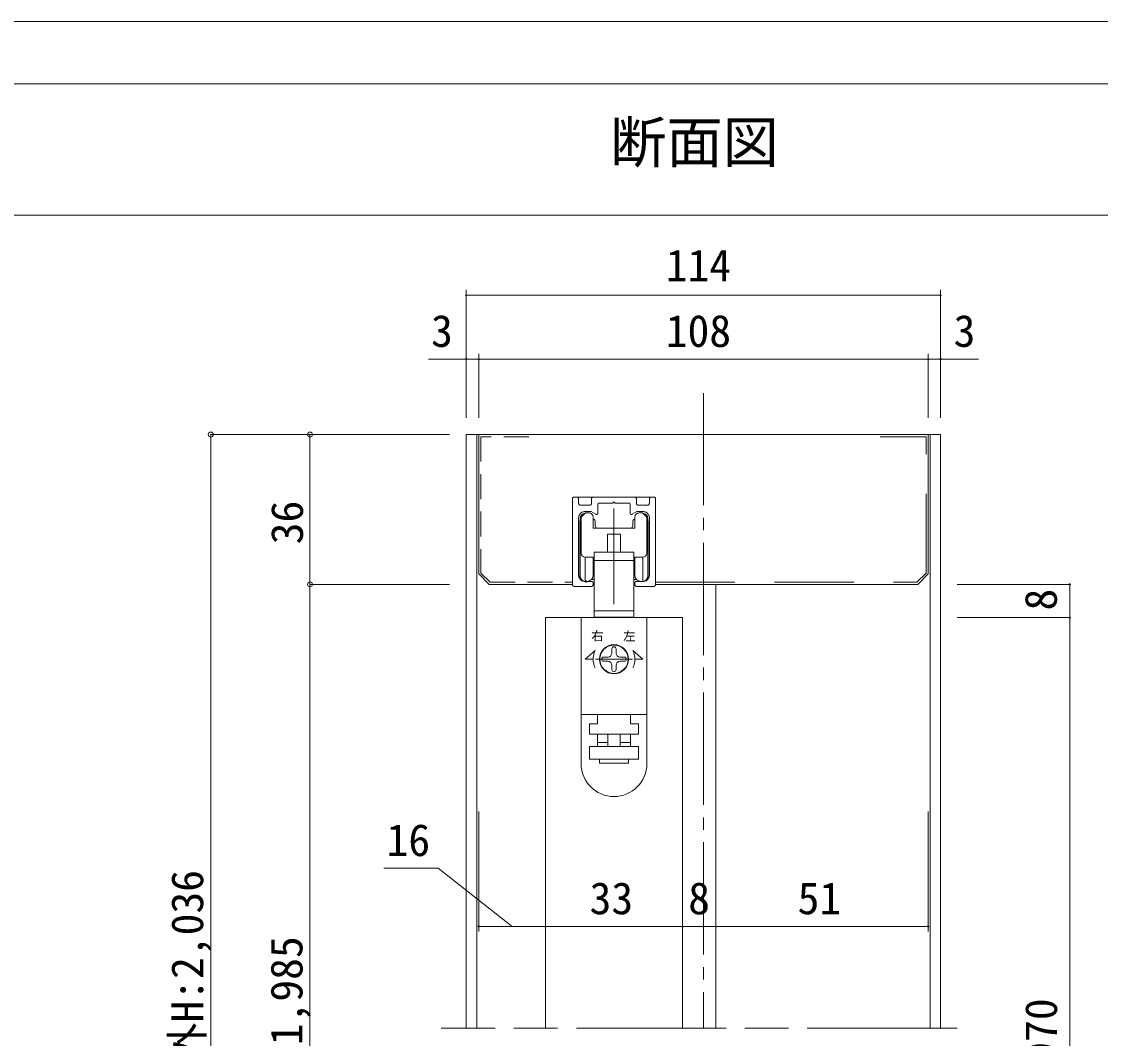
# Model space of a CAD drawing. Units: millimetres on the paper, enlarged 10 times, with parts at other scales. Extents: x -2000 to 2000, y -1385 to 1385.
# Drawn here: x -1333 to -469, y 570 to 1385 of the extents above; entities that cross this region are included whole.
import ezdxf
from ezdxf.enums import TextEntityAlignment as Align

# ---------------------------------------------------------------- set-up
doc = ezdxf.new("R2010")
doc.units = ezdxf.units.MM
doc.header["$LTSCALE"] = 10
doc.header["$PDMODE"] = 32
doc.header["$PDSIZE"] = 4
for name, pattern in [('CHAIN', [18.5, 12, -1.5, 3.5, -1.5]), ('CHAIN2', [12, 9, -1, 1, -1]), ('USER2', [9.525, 6.35, -3.175]), ('USER3', [31.75, 15.875, -3.175, 3.175, -3.175, 3.175, -3.175]), ('USER4', [50.8, 31.75, -6.35, 6.35, -6.35]), ('USER9', [3, 2, -1])]:
    doc.linetypes.add(name, pattern=pattern)
doc.layers.add('1-1_0', color=7, linetype='Continuous', lineweight=20)
doc.layers.add('2-0', color=7, linetype='Continuous', lineweight=20)
doc.styles.add('ＭＳ ゴシック', font='')
doc.styles.get('ＭＳ ゴシック').set_extended_font_data('MS Gothic')

msp = doc.modelspace()

# ---------------------------------------------------------------- linework, layer by layer
at = {"layer": '1-1_0'}
for p, q in [((-1950, 1335), (380, 1335)), ((-1950, 1230), (380, 1230))]:
    msp.add_line(p, q, dxfattribs=at)
msp.add_lwpolyline([(-2000, -1385), (2000, -1385), (2000, 1385), (-2000, 1385)], close=True, dxfattribs=at)
at = {"layer": '2-0', "color": 4, "lineweight": 9}
for p, q in [((-977.09, 1165.89), (-597.09, 1165.89)), ((-977.09, 1067.39), (-977.09, 1118.72)), ((-597.09, 1067.39), (-597.09, 1118.72)), ((-990.42, 1054.06), (-1181.84, 1054.06)), ((-1181.84, 1054.06), (-1181.84, 70.24)), ((-990.42, 1054.06), (-1106.49, 1054.06)), ((-1102.32, 934.06), (-1102.32, 1054.06)), ((-990.42, 934.06), (-1102.32, 934.06)), ((-1102.32, 934.06), (-1102.32, 110.2)), ((-583.76, 907.39), (-493.62, 907.39)), ((-967.09, 751.99), (-967.09, 655.8)), ((-607.09, 751.99), (-607.09, 655.8)), ((-999.76, 706.57), (-1043.04, 706.57)), ((-940.42, 659.97), (-999.76, 706.57))]:
    msp.add_line(p, q, dxfattribs=at)
at = {"layer": '2-0', "color": 4, "linetype": 'CHAIN2', "lineweight": 9}
msp.add_line((-787.09, 1087.39), (-787.09, 578.57), dxfattribs=at)
at = {"layer": '2-0'}
for p, q in [((-968.76, 1054.06), (-968.76, 578.57)), ((-740.42, 1054.06), (-967.09, 1054.06)), ((-605.42, 1054.06), (-605.42, 578.57)), ((-890.42, 1004.06), (-828.76, 1004.06)), ((-892.09, 934.06), (-892.09, 1002.39)), ((-825.42, 1002.39), (-825.42, 934.06)), ((-885.09, 987.37), (-885.09, 959.06)), ((-882.25, 990.9), (-884.6, 988.55)), ((-881.07, 991.39), (-878.76, 991.39)), ((-875.42, 979.06), (-875.42, 988.06)), ((-842.09, 988.06), (-842.09, 979.06)), ((-838.76, 991.39), (-836.45, 991.39)), ((-835.27, 990.9), (-832.91, 988.55)), ((-832.42, 987.37), (-832.42, 959.06)), ((-886.09, 984.39), (-886.09, 939.72)), ((-842.09, 979.06), (-875.42, 979.06)), ((-873.76, 984.39), (-873.76, 980.72)), ((-843.76, 984.39), (-843.76, 980.72)), ((-831.42, 984.39), (-831.42, 939.72)), ((-864.09, 974.39), (-864.09, 959.73)), ((-853.42, 974.39), (-864.09, 974.39)), ((-853.42, 959.73), (-853.42, 974.39)), ((-842.9, 953.06), (-842.9, 959.73)), ((-875.42, 955.72), (-881.76, 955.72)), ((-874.62, 953.06), (-842.9, 953.06)), ((-874.62, 953.06), (-874.62, 912.72)), ((-842.9, 912.72), (-842.9, 953.06)), ((-842.09, 955.72), (-835.76, 955.72)), ((-892.09, 934.06), (-958.76, 934.06)), ((-876.7, 938.06), (-874.62, 938.06)), ((-842.9, 938.06), (-840.82, 938.06)), ((-615.42, 934.06), (-825.42, 934.06)), ((-777.09, 934.06), (-777.09, 578.57)), ((-874.62, 907.72), (-842.9, 907.72)), ((-872.07, 907.72), (-872.07, 907.39)), ((-845.4, 907.39), (-845.4, 907.72)), ((-842.9, 907.72), (-842.9, 912.72)), ((-913.76, 907.39), (-913.76, 578.57)), ((-803.76, 907.39), (-913.76, 907.39)), ((-803.76, 578.57), (-803.76, 907.39)), ((-885.09, 790.39), (-885.09, 829.72)), ((-832.42, 790.39), (-832.42, 829.72))]:
    msp.add_line(p, q, dxfattribs=at)
at = {"layer": '2-0', "color": 6, "linetype": 'USER3', "lineweight": 18}
for p, q in [((-890.42, 1004.06), (-888.76, 1004.06)), ((-828.76, 1004.06), (-827.09, 1004.06)), ((-887.09, 1002.39), (-887.09, 999.06)), ((-885.42, 997.39), (-878.42, 997.39)), ((-876.76, 999.06), (-876.76, 1002.39)), ((-871.76, 991.04), (-871.76, 998.06)), ((-845.76, 998.06), (-845.76, 991.04)), ((-840.76, 1002.39), (-840.76, 999.06)), ((-839.09, 997.39), (-832.09, 997.39)), ((-830.42, 999.06), (-830.42, 1002.39)), ((-887.09, 987.39), (-887.09, 941.39)), ((-830.42, 941.39), (-830.42, 987.39)), ((-882.09, 936.39), (-876.42, 936.39)), ((-875.42, 935.39), (-875.42, 934.06)), ((-842.09, 934.06), (-842.09, 935.39)), ((-841.09, 936.39), (-835.42, 936.39)), ((-877.09, 932.39), (-890.42, 932.39)), ((-827.09, 932.39), (-840.42, 932.39))]:
    msp.add_line(p, q, dxfattribs=at)
at = {"layer": '2-0', "color": 3, "linetype": 'USER4', "lineweight": 18}
msp.add_line((-858.76, 994.79), (-858.76, 918.13), dxfattribs=at)
at = {"layer": '2-0', "lineweight": 18}
for p, q in [((-885.76, 940.39), (-885.76, 987.06)), ((-831.76, 940.39), (-831.76, 987.06)), ((-881.77, 936.39), (-881.76, 955.72)), ((-875.42, 941.39), (-875.42, 955.72)), ((-875.42, 952.06), (-874.62, 952.06)), ((-842.09, 952.06), (-842.9, 952.06)), ((-842.09, 941.39), (-842.09, 955.72)), ((-835.74, 936.39), (-835.76, 955.72)), ((-881.76, 936.39), (-880.42, 936.39)), ((-835.76, 936.39), (-837.09, 936.39)), ((-885.09, 907.39), (-885.09, 829.72)), ((-832.42, 907.39), (-885.09, 907.39)), ((-832.42, 907.39), (-832.42, 829.72)), ((-860.42, 882.39), (-860.42, 879.06)), ((-857.09, 879.06), (-857.09, 882.39)), ((-881.85, 874.06), (-873.88, 881.06)), ((-881.85, 874.06), (-875.42, 874.06)), ((-873.65, 874.06), (-843.87, 874.06)), ((-863.76, 875.72), (-867.09, 875.72)), ((-850.42, 875.72), (-853.76, 875.72)), ((-835.66, 874.06), (-843.63, 881.06)), ((-835.66, 874.06), (-842.09, 874.06)), ((-867.09, 872.39), (-863.76, 872.39)), ((-860.42, 869.06), (-860.42, 865.72)), ((-857.09, 865.72), (-857.09, 869.06)), ((-853.76, 872.39), (-850.42, 872.39)), ((-832.42, 829.72), (-885.09, 829.72)), ((-872.09, 822.39), (-878.42, 822.39)), ((-878.42, 822.39), (-878.42, 820.72)), ((-872.09, 822.39), (-872.09, 829.72)), ((-845.42, 829.72), (-845.42, 822.39)), ((-839.09, 822.39), (-845.42, 822.39)), ((-839.09, 820.72), (-839.09, 822.39)), ((-872.09, 807.39), (-872.09, 814.06)), ((-863.76, 814.06), (-863.76, 804.06)), ((-853.76, 814.06), (-853.76, 804.06)), ((-845.42, 814.06), (-845.42, 807.39)), ((-839.09, 820.72), (-839.09, 814.06)), ((-878.42, 794.06), (-878.42, 804.06)), ((-878.42, 804.06), (-839.09, 804.06)), ((-872.09, 807.39), (-863.76, 807.39)), ((-872.09, 804.06), (-872.09, 807.39)), ((-870.42, 794.06), (-870.42, 790.72))]:
    msp.add_line(p, q, dxfattribs=at)
at = {"layer": '2-0', "linetype": 'USER9'}
msp.add_line((-958.07, 935.72), (-892.09, 935.72), dxfattribs=at)
at = {"layer": '2-0', "color": 2, "lineweight": 18}
msp.add_line((-881.1, 937.19), (-881.1, 935.25), dxfattribs=at)
at = {"layer": '2-0', "linetype": 'USER2'}
msp.add_line((-825.42, 935.72), (-616.11, 935.72), dxfattribs=at)
at = {"layer": '2-0', "linetype": 'CHAIN'}
msp.add_line((-583.91, 578.57), (-997.24, 578.57), dxfattribs=at)
at = {"layer": '2-0', "color": 4, "lineweight": 9}
for points in [[(-977.09, 1118.72), (-977.09, 1170.06), (-977.09, 1118.72)], [(-597.09, 1118.72), (-597.09, 1170.06), (-597.09, 1118.72)], [(-967.09, 1067.39), (-967.09, 1118.72), (-967.09, 1067.39)], [(-607.09, 1067.39), (-607.09, 1118.72), (-607.09, 1067.39)], [(-1007.37, 1114.56), (-977.09, 1114.56), (-967.09, 1114.56), (-607.09, 1114.56), (-597.09, 1114.56), (-566.81, 1114.56)], [(-583.76, 934.06), (-493.62, 934.06), (-493.62, 136.91)], [(-913.76, 714.69), (-913.76, 655.8), (-913.76, 714.69)], [(-803.76, 714.69), (-803.76, 655.8), (-803.76, 714.69)], [(-777.09, 714.69), (-777.09, 655.8), (-777.09, 714.69)], [(-967.09, 659.97), (-913.76, 659.97), (-803.76, 659.97), (-777.09, 659.97), (-607.09, 659.97)]]:
    msp.add_lwpolyline(points, dxfattribs=at)
at = {"layer": '2-0'}
for points in [[(-958.76, 934.06), (-967.09, 942.39), (-967.09, 1054.06), (-977.09, 1054.06), (-977.09, 578.57)], [(-740.42, 1054.06), (-607.09, 1054.06), (-607.09, 942.39), (-615.42, 934.06)], [(-607.09, 1054.06), (-597.09, 1054.06), (-597.09, 578.57)], [(-874.62, 953.06), (-874.62, 959.73), (-842.9, 959.73)], [(-874.62, 907.72), (-874.62, 912.72), (-842.9, 912.72)]]:
    msp.add_lwpolyline(points, dxfattribs=at)
at = {"layer": '2-0', "linetype": 'USER9'}
msp.add_lwpolyline([(-927.09, 1052.39), (-965.42, 1052.39), (-965.42, 943.08), (-958.07, 935.72)], dxfattribs=at)
at = {"layer": '2-0', "linetype": 'USER2'}
msp.add_lwpolyline([(-616.11, 935.72), (-608.76, 943.08), (-608.76, 1052.39), (-645.42, 1052.39)], dxfattribs=at)
at = {"layer": '2-0', "color": 6, "linetype": 'USER3', "lineweight": 18}
for points in [[(-875.09, 1004.06), (-858.76, 1004.06), (-842.42, 1004.06)], [(-870.76, 999.06), (-859.76, 999.06), (-858.76, 1000.06), (-857.76, 999.06), (-846.76, 999.06)], [(-873.26, 990.18), (-877.09, 992.39), (-882.09, 992.39)], [(-835.42, 992.39), (-840.42, 992.39), (-844.26, 990.18)]]:
    msp.add_lwpolyline(points, dxfattribs=at)
at = {"layer": '2-0', "lineweight": 18}
for points in [[(-839.09, 814.06), (-878.42, 814.06), (-878.42, 820.72)], [(-839.09, 804.06), (-839.09, 794.06), (-878.42, 794.06)], [(-853.76, 807.39), (-845.42, 807.39), (-845.42, 804.06)], [(-847.09, 794.06), (-847.09, 790.72), (-870.42, 790.72)]]:
    msp.add_lwpolyline(points, dxfattribs=at)
at = {"layer": '2-0', "color": 4, "lineweight": 9}
for centre in [(-493.62, 934.06), (-493.62, 907.39)]:
    msp.add_circle(centre, 0.521, dxfattribs=at)
at = {"layer": '2-0', "lineweight": 18}
for radius in [11.67, 11.33]:
    msp.add_circle((-858.76, 874.06), radius, dxfattribs=at)
at = {"layer": '2-0', "color": 4, "lineweight": 9}
for centre, start, end in [((-977.09, 1165.89), 180, 0), ((-977.09, 1165.89), 180, 0), ((-597.09, 1165.89), 180, 0), ((-597.09, 1165.89), 180, 0), ((-977.09, 1114.56), 0, 180), ((-597.09, 1114.56), 0, 180), ((-977.09, 1114.56), 180, 0), ((-967.09, 1114.56), 180, 0), ((-967.09, 1114.56), 180, 0), ((-607.09, 1114.56), 180, 0), ((-607.09, 1114.56), 180, 0), ((-597.09, 1114.56), 180, 0), ((-967.09, 659.97), 0, 180), ((-967.09, 659.97), 180, 0), ((-913.76, 659.97), 180, 0), ((-913.76, 659.97), 180, 0), ((-803.76, 659.97), 180, 0), ((-803.76, 659.97), 180, 0), ((-777.09, 659.97), 180, 0), ((-777.09, 659.97), 180, 0), ((-607.09, 659.97), 0, 180), ((-607.09, 659.97), 180, 0)]:
    msp.add_arc(centre, 0.521, start, end, dxfattribs=at)
at = {"layer": '2-0', "color": 6, "linetype": 'USER3', "lineweight": 18}
for centre, radius, start, end in [((-890.42, 1002.39), 1.67, 90, 180), ((-888.76, 1002.39), 1.67, 360, 90), ((-875.09, 1002.39), 1.67, 90, 180), ((-842.42, 1002.39), 1.67, 360, 90), ((-828.76, 1002.39), 1.67, 90, 180), ((-827.09, 1002.39), 1.67, 360, 90), ((-885.42, 999.06), 1.67, 180, 270), ((-878.42, 999.06), 1.67, 270, 0), ((-870.76, 998.06), 1, 90, 180), ((-846.76, 998.06), 1, 0, 90), ((-839.09, 999.06), 1.67, 180, 270), ((-832.09, 999.06), 1.67, 270, 0), ((-882.09, 987.39), 5, 90, 180), ((-872.76, 991.04), 1, 240, 0), ((-844.76, 991.04), 1, 180, 300), ((-835.42, 987.39), 5, 0, 90), ((-890.42, 934.06), 1.67, 180, 270), ((-882.09, 941.39), 5, 180, 270), ((-877.09, 934.06), 1.67, 270, 0), ((-876.42, 935.39), 1, 360, 90), ((-841.09, 935.39), 1, 90, 180), ((-840.42, 934.06), 1.67, 180, 270), ((-835.42, 941.39), 5, 270, 0), ((-827.09, 934.06), 1.67, 270, 0)]:
    msp.add_arc(centre, radius, start, end, dxfattribs=at)
at = {"layer": '2-0'}
for centre, radius, start, end in [((-884.42, 984.39), 1.67, 143.10953, 180), ((-883.42, 987.37), 1.67, 135, 180), ((-881.07, 989.72), 1.67, 90, 135), ((-878.76, 988.06), 3.33, 360, 90), ((-875.42, 984.39), 1.67, 360, 90), ((-842.09, 984.39), 1.67, 90, 180), ((-838.76, 988.06), 3.33, 90, 180), ((-836.45, 989.72), 1.67, 45, 90), ((-834.09, 987.37), 1.67, 0, 45), ((-833.09, 984.39), 1.67, 0, 36.78801), ((-872.09, 980.72), 1.67, 180, 270), ((-845.42, 980.72), 1.67, 270, 0), ((-881.76, 959.06), 3.33, 180, 270), ((-875.42, 952.39), 3.33, 75.95044, 90), ((-842.09, 952.39), 3.33, 90, 104.0179), ((-835.76, 959.06), 3.33, 270, 360), ((-884.42, 939.72), 1.67, 180, 245.90184), ((-833.09, 939.72), 1.67, 294.19339, 360), ((-858.76, 790.39), 26.33, 180, 0)]:
    msp.add_arc(centre, radius, start, end, dxfattribs=at)
at = {"layer": '2-0', "lineweight": 18}
for centre, radius, start, end in [((-881.76, 987.06), 4, 94.64843, 180), ((-835.76, 987.06), 4, 0, 85.35157), ((-881.76, 940.39), 4, 180, 270), ((-880.42, 941.39), 5, 270, 0), ((-837.09, 941.39), 5, 180, 270), ((-835.76, 940.39), 4, 270, 0), ((-858.76, 882.39), 1.67, 90, 180), ((-858.76, 882.39), 1.67, 0, 90), ((-858.76, 874.06), 16.67, 155.16542, 204.83459), ((-867.09, 874.06), 1.67, 90, 180), ((-867.09, 874.06), 1.67, 180, 270), ((-863.76, 879.06), 3.33, 270, 0), ((-853.76, 879.06), 3.33, 180, 270), ((-850.42, 874.06), 1.67, 0, 90), ((-850.42, 874.06), 1.67, 270, 0), ((-858.76, 874.06), 16.67, 335.16541, 24.83458), ((-863.76, 869.06), 3.33, 0, 90), ((-858.76, 865.72), 1.67, 180, 270), ((-858.76, 865.72), 1.67, 270, 0), ((-853.76, 869.06), 3.33, 90, 180)]:
    msp.add_arc(centre, radius, start, end, dxfattribs=at)
at = {"layer": '2-0', "color": 4}
for p in [(-1181.84, 1054.06), (-1102.32, 1054.06), (-1102.32, 934.06)]:
    msp.add_point(p, dxfattribs=at)

# ---------------------------------------------------------------- texts
at = {"layer": '1-1_0', "style": 'ＭＳ ゴシック'}
msp.add_text('断面図', height=32.99, dxfattribs=at).set_placement((-861.74, 1261.98), align=Align.BOTTOM_LEFT)
at = {"layer": '2-0', "style": 'ＭＳ ゴシック'}
for s, height, p in [('114', 25.66, (-817.31, 1169.11)), ('3', 25.66, (-1005.29, 1116.64)), ('108', 25.66, (-817.31, 1116.64)), ('3', 25.66, (-586.67, 1116.64)), ('右', 7.33, (-876.99, 886.93)), ('左', 7.33, (-851.4, 886.72)), ('16', 25.66, (-1040.96, 708.66)), ('33', 25.66, (-878.31, 662.05)), ('8', 25.66, (-799.31, 662.05)), ('51', 25.66, (-711.65, 662.05))]:
    msp.add_text(s, height=height, dxfattribs=at).set_placement(p, align=Align.BOTTOM_LEFT)
for s, p in [('36', (-1100.24, 966.17)), ('8', (-496.33, 913.12)), ('枠外H:2,036', (-1180.18, 513)), ('枠内IH:1,985', (-1100.66, 442.43)), ('DH:1,970', (-496.12, 462.7))]:
    msp.add_text(s, height=25.66, rotation=90, dxfattribs=at).set_placement(p, align=Align.BOTTOM_LEFT)

doc.saveas('drawing.dxf')
